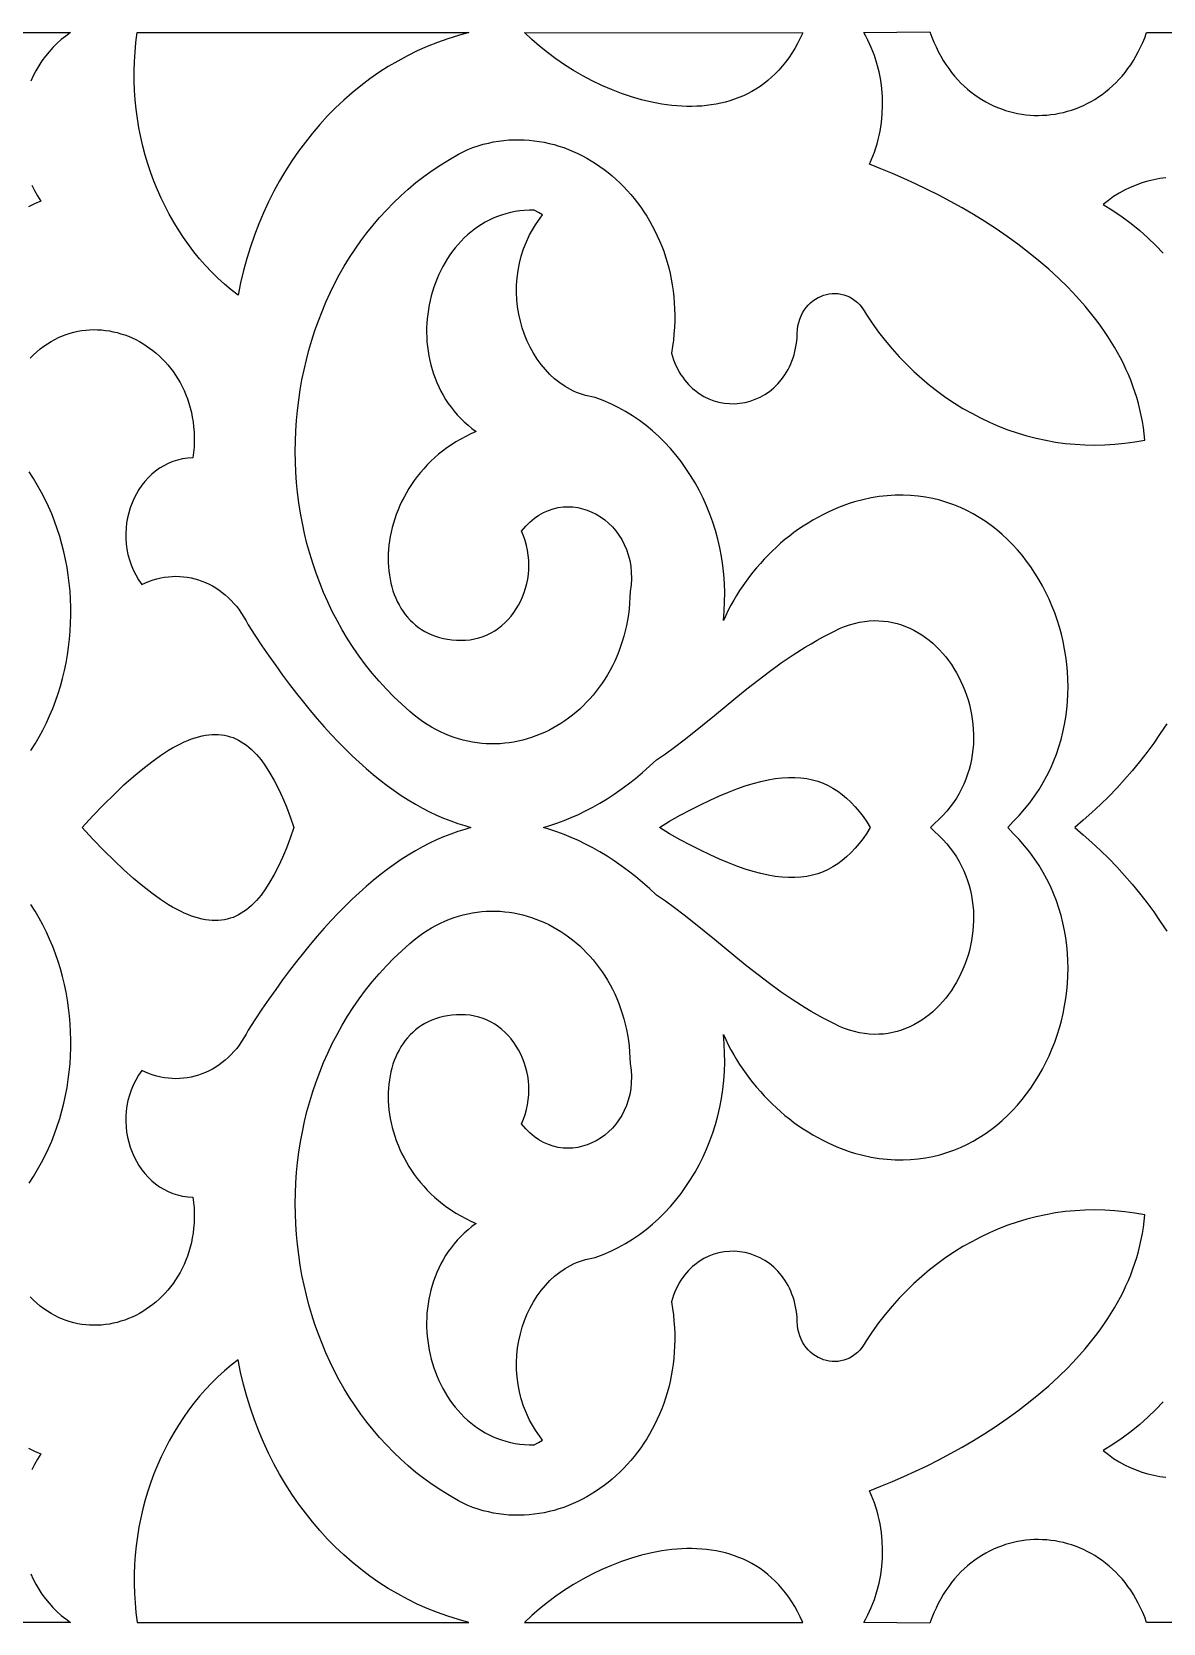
# Model space of a CAD drawing. Extents: x -291 to 309, y 68 to 163.
# Drawn here: x 136.6 to 202, y 67.6 to 159.5 of the extents above; entities that cross this region are included whole.
import ezdxf

# ---------------------------------------------------------------- set-up
doc = ezdxf.new("R2010")
doc.units = 0
doc.layers.add('LAYER_1', color=18, linetype='CONTINUOUS')

msp = doc.modelspace()

# ---------------------------------------------------------------- linework, layer by layer
at = {"layer": 'LAYER_1'}
for points in [[(128.364, 159.479), (138.887, 159.479), (138.612, 159.285), (138.349, 159.076), (138.099, 158.854), (137.862, 158.62), (137.638, 158.373), (137.428, 158.115), (137.232, 157.846), (137.049, 157.567), (136.88, 157.279), (136.725, 156.982), (136.585, 156.678)], [(215.695, 67.668), (201.031, 67.669), (200.924, 67.961), (200.808, 68.243), (200.685, 68.516), (200.553, 68.78), (200.414, 69.036), (200.268, 69.282), (200.115, 69.519), (199.955, 69.746), (199.788, 69.965), (199.615, 70.174), (199.437, 70.375), (199.252, 70.566), (199.062, 70.748), (198.867, 70.921), (198.667, 71.084), (198.463, 71.239), (198.254, 71.384), (198.041, 71.52), (197.824, 71.647), (197.604, 71.764), (197.38, 71.872), (197.154, 71.971), (196.925, 72.061), (196.693, 72.141), (196.459, 72.212), (196.223, 72.274), (195.986, 72.326), (195.747, 72.369), (195.507, 72.403), (195.267, 72.428), (195.025, 72.443), (194.784, 72.448), (194.542, 72.445), (194.301, 72.432), (194.06, 72.409), (193.82, 72.377), (193.581, 72.336), (193.344, 72.285), (193.108, 72.225), (192.874, 72.155), (192.642, 72.076), (192.412, 71.987), (192.185, 71.889), (191.961, 71.782), (191.741, 71.665), (191.524, 71.538), (191.31, 71.402), (191.101, 71.256), (190.896, 71.101), (190.695, 70.936), (190.499, 70.762), (190.309, 70.578), (190.124, 70.385), (189.944, 70.181), (189.77, 69.969), (189.603, 69.747), (189.442, 69.515), (189.288, 69.273), (189.141, 69.022), (189.001, 68.761), (188.868, 68.49), (188.744, 68.21), (188.627, 67.92), (188.519, 67.621), (184.696, 67.668), (184.814, 67.879), (184.926, 68.094), (185.13, 68.534), (185.308, 68.987), (185.457, 69.451), (185.579, 69.925), (185.674, 70.405), (185.74, 70.892), (185.778, 71.383), (185.787, 71.877), (185.767, 72.372), (185.718, 72.866), (185.64, 73.357), (185.59, 73.602), (185.532, 73.845), (185.466, 74.087), (185.394, 74.327), (185.313, 74.566), (185.225, 74.802), (185.13, 75.036), (185.026, 75.268), (185.684, 75.524), (186.349, 75.797), (187.018, 76.087), (187.69, 76.394), (188.364, 76.717), (189.037, 77.058), (189.708, 77.414), (190.375, 77.787), (191.037, 78.176), (191.692, 78.58), (192.338, 79.001), (192.973, 79.437), (193.597, 79.889), (194.207, 80.356), (194.801, 80.838), (195.378, 81.335), (195.937, 81.846), (196.475, 82.373), (196.99, 82.914), (197.482, 83.469), (197.949, 84.039), (198.172, 84.329), (198.388, 84.622), (198.597, 84.919), (198.799, 85.22), (198.993, 85.524), (199.179, 85.831), (199.357, 86.142), (199.527, 86.456), (199.688, 86.773), (199.841, 87.094), (199.985, 87.418), (200.12, 87.746), (200.245, 88.076), (200.361, 88.41), (200.467, 88.747), (200.564, 89.088), (200.65, 89.431), (200.726, 89.778), (200.791, 90.128), (200.845, 90.481), (200.889, 90.837), (200.921, 91.197), (200.345, 91.301), (199.769, 91.383), (199.193, 91.44), (198.618, 91.475), (198.045, 91.487), (197.473, 91.476), (196.903, 91.443), (196.337, 91.387), (195.773, 91.31), (195.213, 91.21), (194.658, 91.089), (194.107, 90.947), (193.561, 90.783), (193.021, 90.598), (192.487, 90.393), (191.96, 90.166), (191.44, 89.92), (190.928, 89.653), (190.424, 89.367), (189.928, 89.061), (189.441, 88.735), (188.964, 88.39), (188.497, 88.026), (188.041, 87.643), (187.596, 87.241), (187.162, 86.821), (186.74, 86.383), (186.33, 85.926), (185.934, 85.452), (185.551, 84.96), (185.182, 84.451), (184.827, 83.925), (184.716, 83.73), (184.594, 83.553), (184.464, 83.395), (184.326, 83.254), (184.18, 83.13), (184.029, 83.024), (183.872, 82.934), (183.711, 82.861), (183.546, 82.805), (183.379, 82.764), (183.209, 82.739), (183.039, 82.729), (182.87, 82.734), (182.701, 82.753), (182.534, 82.787), (182.369, 82.836), (182.209, 82.898), (182.053, 82.973), (181.902, 83.062), (181.758, 83.163), (181.621, 83.277), (181.492, 83.404), (181.372, 83.542), (181.262, 83.692), (181.163, 83.853), (181.075, 84.025), (181.001, 84.208), (180.939, 84.402), (180.893, 84.605), (180.861, 84.819), (180.846, 85.042), (180.848, 85.274), (180.826, 85.485), (180.797, 85.691), (180.761, 85.89), (180.718, 86.084), (180.668, 86.273), (180.611, 86.455), (180.548, 86.631), (180.479, 86.802), (180.403, 86.967), (180.322, 87.126), (180.144, 87.426), (179.946, 87.702), (179.729, 87.954), (179.495, 88.181), (179.247, 88.384), (178.985, 88.562), (178.712, 88.715), (178.429, 88.843), (178.139, 88.945), (177.842, 89.021), (177.541, 89.072), (177.238, 89.096), (176.934, 89.094), (176.63, 89.066), (176.33, 89.01), (176.034, 88.928), (175.744, 88.818), (175.463, 88.681), (175.191, 88.516), (174.931, 88.323), (174.806, 88.216), (174.685, 88.102), (174.567, 87.981), (174.453, 87.853), (174.344, 87.718), (174.239, 87.575), (174.138, 87.425), (174.043, 87.268), (173.952, 87.104), (173.867, 86.933), (173.788, 86.754), (173.714, 86.568), (173.647, 86.374), (173.585, 86.174), (173.647, 85.8), (173.697, 85.429), (173.735, 85.062), (173.761, 84.697), (173.776, 84.335), (173.78, 83.976), (173.773, 83.621), (173.754, 83.27), (173.726, 82.922), (173.687, 82.579), (173.638, 82.239), (173.578, 81.904), (173.509, 81.573), (173.431, 81.247), (173.343, 80.926), (173.246, 80.609), (173.14, 80.298), (173.025, 79.992), (172.902, 79.691), (172.77, 79.396), (172.631, 79.106), (172.483, 78.823), (172.328, 78.546), (172.165, 78.274), (171.994, 78.01), (171.817, 77.752), (171.633, 77.5), (171.442, 77.256), (171.244, 77.018), (171.04, 76.788), (170.831, 76.565), (170.615, 76.349), (170.393, 76.142), (170.166, 75.942), (169.934, 75.75), (169.697, 75.567), (169.455, 75.391), (169.208, 75.225), (168.957, 75.067), (168.701, 74.918), (168.442, 74.777), (168.178, 74.647), (167.911, 74.525), (167.641, 74.413), (167.367, 74.31), (167.09, 74.218), (166.811, 74.135), (166.529, 74.062), (166.244, 74), (165.957, 73.948), (165.668, 73.907), (165.378, 73.877), (165.085, 73.858), (164.792, 73.85), (164.497, 73.853), (164.201, 73.867), (163.905, 73.893), (163.608, 73.931), (163.31, 73.981), (163.012, 74.043), (162.715, 74.118), (162.417, 74.204), (162.12, 74.304), (161.824, 74.416), (161.29, 74.693), (160.771, 74.988), (160.265, 75.299), (159.773, 75.627), (159.296, 75.971), (158.833, 76.33), (158.384, 76.704), (157.949, 77.093), (157.529, 77.495), (157.123, 77.911), (156.732, 78.34), (156.355, 78.781), (155.993, 79.235), (155.646, 79.699), (155.314, 80.175), (154.996, 80.662), (154.694, 81.158), (154.406, 81.664), (154.133, 82.179), (153.876, 82.703), (153.634, 83.235), (153.407, 83.774), (153.195, 84.321), (152.998, 84.874), (152.817, 85.433), (152.652, 85.999), (152.502, 86.569), (152.368, 87.144), (152.249, 87.723), (152.146, 88.306), (152.059, 88.892), (151.988, 89.481), (151.933, 90.072), (151.894, 90.665), (151.871, 91.26), (151.864, 91.855), (151.873, 92.45), (151.898, 93.046), (151.94, 93.64), (151.999, 94.234), (152.073, 94.826), (152.164, 95.416), (152.272, 96.003), (152.397, 96.587), (152.538, 97.168), (152.696, 97.745), (152.871, 98.317), (153.062, 98.884), (153.271, 99.445), (153.497, 100.001), (153.739, 100.55), (153.999, 101.092), (154.276, 101.627), (154.571, 102.154), (154.883, 102.673), (155.212, 103.182), (155.559, 103.682), (155.923, 104.173), (156.305, 104.653), (156.704, 105.122), (157.122, 105.58), (157.557, 106.026), (158.01, 106.459), (158.481, 106.88), (158.724, 107.084), (158.97, 107.275), (159.219, 107.454), (159.472, 107.621), (159.726, 107.776), (159.983, 107.918), (160.242, 108.049), (160.503, 108.169), (160.765, 108.276), (161.029, 108.373), (161.294, 108.458), (161.559, 108.531), (161.826, 108.594), (162.093, 108.646), (162.361, 108.687), (162.628, 108.717), (162.895, 108.737), (163.162, 108.746), (163.429, 108.745), (163.694, 108.733), (163.959, 108.712), (164.222, 108.68), (164.484, 108.639), (164.744, 108.588), (165.002, 108.527), (165.258, 108.457), (165.511, 108.377), (165.762, 108.288), (166.01, 108.19), (166.255, 108.083), (166.497, 107.967), (166.736, 107.842), (166.97, 107.709), (167.201, 107.567), (167.428, 107.416), (167.65, 107.258), (167.868, 107.091), (168.081, 106.916), (168.288, 106.733), (168.491, 106.543), (168.688, 106.344), (168.879, 106.138), (169.065, 105.925), (169.244, 105.704), (169.417, 105.476), (169.584, 105.241), (169.743, 104.999), (169.896, 104.751), (170.041, 104.495), (170.179, 104.233), (170.31, 103.964), (170.432, 103.69), (170.546, 103.408), (170.652, 103.121), (170.749, 102.828), (170.838, 102.528), (170.917, 102.223), (170.987, 101.913), (171.048, 101.597), (171.099, 101.275), (171.14, 100.948), (171.171, 100.617), (171.192, 100.28), (171.202, 99.938), (171.254, 99.558), (171.276, 99.189), (171.269, 98.831), (171.237, 98.483), (171.178, 98.149), (171.096, 97.827), (170.991, 97.518), (170.865, 97.224), (170.719, 96.946), (170.554, 96.683), (170.372, 96.437), (170.174, 96.209), (169.961, 95.998), (169.735, 95.807), (169.497, 95.635), (169.249, 95.484), (168.991, 95.354), (168.726, 95.246), (168.454, 95.16), (168.176, 95.098), (167.895, 95.06), (167.612, 95.047), (167.327, 95.06), (167.043, 95.099), (166.76, 95.165), (166.479, 95.259), (166.204, 95.382), (165.933, 95.534), (165.67, 95.717), (165.415, 95.93), (165.169, 96.175), (164.935, 96.452), (165.048, 96.728), (165.143, 97.005), (165.219, 97.285), (165.278, 97.565), (165.32, 97.845), (165.345, 98.125), (165.354, 98.403), (165.346, 98.679), (165.323, 98.952), (165.285, 99.222), (165.232, 99.487), (165.164, 99.748), (165.083, 100.002), (164.988, 100.25), (164.88, 100.491), (164.759, 100.724), (164.626, 100.948), (164.481, 101.162), (164.325, 101.367), (164.157, 101.56), (163.979, 101.742), (163.79, 101.911), (163.592, 102.067), (163.384, 102.209), (163.167, 102.336), (162.942, 102.448), (162.708, 102.544), (162.466, 102.624), (162.217, 102.685), (161.962, 102.728), (161.699, 102.752), (161.43, 102.757), (161.165, 102.75), (160.908, 102.73), (160.66, 102.697), (160.42, 102.652), (160.188, 102.594), (159.965, 102.525), (159.751, 102.445), (159.546, 102.353), (159.348, 102.251), (159.16, 102.138), (158.98, 102.015), (158.809, 101.883), (158.647, 101.742), (158.493, 101.591), (158.348, 101.433), (158.211, 101.265), (158.084, 101.091), (157.965, 100.908), (157.855, 100.719), (157.754, 100.523), (157.662, 100.32), (157.578, 100.112), (157.504, 99.898), (157.438, 99.678), (157.381, 99.454), (157.333, 99.225), (157.294, 98.992), (157.264, 98.755), (157.243, 98.514), (157.231, 98.271), (157.228, 98.025), (157.234, 97.776), (157.249, 97.525), (157.273, 97.273), (157.306, 97.019), (157.348, 96.764), (157.4, 96.509), (157.461, 96.253), (157.53, 95.998), (157.609, 95.743), (157.697, 95.489), (157.795, 95.236), (157.901, 94.984), (158.017, 94.735), (158.142, 94.488), (158.277, 94.243), (158.42, 94.002), (158.573, 93.763), (158.736, 93.529), (158.907, 93.299), (159.089, 93.073), (159.279, 92.852), (159.479, 92.636), (159.688, 92.425), (159.907, 92.221), (160.136, 92.022), (160.374, 91.831), (160.621, 91.646), (160.878, 91.468), (161.144, 91.299), (161.42, 91.137), (161.706, 90.984), (162.001, 90.839), (162.306, 90.704), (162.067, 90.525), (161.839, 90.338), (161.622, 90.144), (161.416, 89.943), (161.22, 89.735), (161.036, 89.522), (160.862, 89.302), (160.698, 89.077), (160.545, 88.846), (160.403, 88.611), (160.27, 88.371), (160.148, 88.127), (160.036, 87.879), (159.934, 87.628), (159.842, 87.373), (159.76, 87.116), (159.688, 86.856), (159.625, 86.593), (159.572, 86.329), (159.528, 86.063), (159.494, 85.796), (159.469, 85.529), (159.453, 85.26), (159.446, 84.992), (159.449, 84.723), (159.46, 84.455), (159.48, 84.188), (159.509, 83.922), (159.547, 83.658), (159.593, 83.395), (159.648, 83.134), (159.711, 82.876), (159.783, 82.621), (159.863, 82.369), (159.951, 82.12), (160.047, 81.875), (160.152, 81.634), (160.264, 81.398), (160.384, 81.166), (160.511, 80.94), (160.647, 80.719), (160.789, 80.504), (160.94, 80.295), (161.097, 80.092), (161.262, 79.897), (161.435, 79.708), (161.614, 79.527), (161.8, 79.354), (161.994, 79.189), (162.194, 79.032), (162.401, 78.885), (162.614, 78.746), (162.834, 78.617), (163.061, 78.498), (163.294, 78.389), (163.534, 78.29), (163.779, 78.202), (164.031, 78.125), (164.289, 78.06), (164.553, 78.007), (164.823, 77.966), (165.098, 77.937), (165.38, 77.921), (165.667, 77.919), (165.904, 78.051), (166.145, 78.199), (166.002, 78.383), (165.866, 78.57), (165.738, 78.761), (165.617, 78.953), (165.398, 79.346), (165.208, 79.747), (165.046, 80.156), (164.913, 80.57), (164.806, 80.989), (164.727, 81.411), (164.673, 81.834), (164.645, 82.257), (164.641, 82.679), (164.662, 83.098), (164.706, 83.513), (164.773, 83.923), (164.863, 84.326), (164.974, 84.72), (165.106, 85.104), (165.258, 85.478), (165.43, 85.839), (165.621, 86.185), (165.831, 86.517), (166.059, 86.831), (166.304, 87.127), (166.565, 87.404), (166.843, 87.66), (167.136, 87.893), (167.444, 88.102), (167.766, 88.286), (167.932, 88.368), (168.101, 88.443), (168.274, 88.511), (168.45, 88.572), (168.628, 88.625), (168.81, 88.671), (168.995, 88.71), (169.182, 88.74), (169.636, 88.911), (170.08, 89.103), (170.512, 89.315), (170.932, 89.548), (171.341, 89.8), (171.737, 90.07), (172.121, 90.359), (172.492, 90.664), (172.85, 90.987), (173.194, 91.326), (173.524, 91.681), (173.839, 92.05), (174.14, 92.434), (174.426, 92.831), (174.696, 93.242), (174.951, 93.665), (175.189, 94.1), (175.411, 94.546), (175.616, 95.003), (175.804, 95.469), (175.975, 95.945), (176.127, 96.43), (176.261, 96.923), (176.377, 97.424), (176.473, 97.931), (176.55, 98.445), (176.608, 98.964), (176.645, 99.488), (176.662, 100.017), (176.658, 100.549), (176.633, 101.085), (176.587, 101.623), (176.725, 101.325), (176.87, 101.03), (177.024, 100.739), (177.184, 100.452), (177.352, 100.169), (177.528, 99.89), (177.71, 99.616), (177.9, 99.347), (178.096, 99.082), (178.298, 98.822), (178.508, 98.568), (178.723, 98.319), (178.945, 98.076), (179.173, 97.838), (179.407, 97.606), (179.647, 97.381), (179.893, 97.162), (180.144, 96.949), (180.4, 96.744), (180.662, 96.545), (180.929, 96.353), (181.201, 96.169), (181.478, 95.992), (181.759, 95.822), (182.045, 95.661), (182.336, 95.508), (182.63, 95.363), (182.929, 95.226), (183.232, 95.098), (183.539, 94.979), (183.85, 94.869), (184.164, 94.767), (184.647, 94.642), (185.123, 94.542), (185.593, 94.466), (186.056, 94.415), (186.513, 94.386), (186.962, 94.381), (187.404, 94.398), (187.839, 94.436), (188.265, 94.496), (188.684, 94.576), (189.094, 94.676), (189.496, 94.796), (189.889, 94.934), (190.274, 95.091), (190.649, 95.265), (191.014, 95.456), (191.37, 95.664), (191.716, 95.888), (192.052, 96.128), (192.378, 96.382), (192.693, 96.65), (192.997, 96.932), (193.291, 97.227), (193.573, 97.535), (193.843, 97.855), (194.102, 98.186), (194.349, 98.528), (194.584, 98.88), (194.806, 99.242), (195.016, 99.613), (195.212, 99.992), (195.396, 100.38), (195.567, 100.775), (195.723, 101.177), (195.866, 101.584), (195.995, 101.998), (196.11, 102.417), (196.21, 102.84), (196.296, 103.267), (196.366, 103.698), (196.422, 104.131), (196.462, 104.567), (196.486, 105.005), (196.494, 105.443), (196.487, 105.882), (196.463, 106.321), (196.422, 106.76), (196.365, 107.197), (196.291, 107.632), (196.199, 108.065), (196.09, 108.496), (195.963, 108.922), (195.818, 109.345), (195.655, 109.763), (195.474, 110.176), (195.274, 110.583), (195.055, 110.984), (194.817, 111.378), (194.56, 111.765), (194.283, 112.143), (193.986, 112.513), (193.67, 112.874), (193.333, 113.225), (193.007, 113.573), (193.333, 113.922), (193.67, 114.273), (193.986, 114.634), (194.283, 115.004), (194.56, 115.382), (194.817, 115.769), (195.055, 116.163), (195.274, 116.563), (195.474, 116.971), (195.655, 117.384), (195.818, 117.802), (195.963, 118.224), (196.09, 118.651), (196.199, 119.081), (196.291, 119.515), (196.365, 119.95), (196.422, 120.387), (196.463, 120.826), (196.487, 121.265), (196.494, 121.704), (196.486, 122.142), (196.462, 122.58), (196.422, 123.015), (196.366, 123.449), (196.296, 123.879), (196.21, 124.307), (196.11, 124.73), (195.995, 125.149), (195.866, 125.562), (195.723, 125.97), (195.567, 126.372), (195.396, 126.767), (195.212, 127.154), (195.016, 127.534), (194.806, 127.905), (194.584, 128.267), (194.349, 128.619), (194.102, 128.961), (193.843, 129.292), (193.573, 129.612), (193.291, 129.919), (192.997, 130.215), (192.693, 130.497), (192.378, 130.765), (192.052, 131.019), (191.716, 131.259), (191.37, 131.483), (191.014, 131.69), (190.649, 131.882), (190.274, 132.056), (189.889, 132.213), (189.496, 132.351), (189.094, 132.471), (188.684, 132.571), (188.265, 132.651), (187.839, 132.711), (187.404, 132.749), (186.962, 132.766), (186.513, 132.76), (186.056, 132.732), (185.593, 132.681), (185.123, 132.605), (184.647, 132.505), (184.164, 132.379), (183.85, 132.278), (183.539, 132.168), (183.232, 132.049), (182.929, 131.921), (182.63, 131.784), (182.336, 131.639), (182.045, 131.486), (181.759, 131.324), (181.478, 131.155), (181.201, 130.978), (180.929, 130.794), (180.662, 130.602), (180.4, 130.403), (180.144, 130.197), (179.893, 129.985), (179.647, 129.766), (179.407, 129.54), (179.173, 129.309), (178.945, 129.071), (178.723, 128.828), (178.508, 128.579), (178.298, 128.324), (178.096, 128.065), (177.9, 127.8), (177.71, 127.531), (177.528, 127.256), (177.352, 126.978), (177.184, 126.695), (177.024, 126.408), (176.87, 126.117), (176.725, 125.822), (176.587, 125.523), (176.633, 126.062), (176.658, 126.597), (176.662, 127.13), (176.645, 127.659), (176.608, 128.183), (176.55, 128.702), (176.473, 129.216), (176.377, 129.723), (176.261, 130.224), (176.127, 130.717), (175.975, 131.201), (175.804, 131.678), (175.616, 132.144), (175.411, 132.601), (175.189, 133.047), (174.951, 133.482), (174.696, 133.905), (174.426, 134.316), (174.14, 134.713), (173.839, 135.097), (173.524, 135.466), (173.194, 135.821), (172.85, 136.16), (172.492, 136.482), (172.121, 136.788), (171.737, 137.077), (171.341, 137.347), (170.932, 137.599), (170.512, 137.831), (170.08, 138.044), (169.636, 138.236), (169.182, 138.407), (168.995, 138.437), (168.81, 138.475), (168.628, 138.521), (168.45, 138.575), (168.274, 138.636), (168.101, 138.704), (167.932, 138.779), (167.766, 138.861), (167.444, 139.045), (167.136, 139.254), (166.843, 139.487), (166.565, 139.743), (166.304, 140.019), (166.059, 140.316), (165.831, 140.63), (165.621, 140.962), (165.43, 141.308), (165.258, 141.669), (165.106, 142.042), (164.974, 142.427), (164.863, 142.821), (164.773, 143.224), (164.706, 143.634), (164.662, 144.049), (164.641, 144.468), (164.645, 144.89), (164.673, 145.313), (164.727, 145.736), (164.806, 146.158), (164.913, 146.577), (165.046, 146.991), (165.208, 147.399), (165.398, 147.801), (165.617, 148.194), (165.738, 148.386), (165.866, 148.576), (166.002, 148.764), (166.145, 148.948), (165.904, 149.096), (165.667, 149.228), (165.38, 149.226), (165.098, 149.21), (164.823, 149.181), (164.553, 149.14), (164.289, 149.087), (164.031, 149.021), (163.779, 148.945), (163.534, 148.857), (163.294, 148.758), (163.061, 148.649), (162.834, 148.53), (162.614, 148.401), (162.401, 148.262), (162.194, 148.114), (161.994, 147.958), (161.8, 147.793), (161.614, 147.62), (161.435, 147.439), (161.262, 147.25), (161.097, 147.054), (160.94, 146.852), (160.789, 146.643), (160.647, 146.428), (160.511, 146.207), (160.384, 145.981), (160.264, 145.749), (160.152, 145.513), (160.047, 145.272), (159.951, 145.027), (159.863, 144.778), (159.783, 144.526), (159.711, 144.271), (159.648, 144.013), (159.593, 143.752), (159.547, 143.489), (159.509, 143.225), (159.48, 142.959), (159.46, 142.691), (159.449, 142.423), (159.446, 142.155), (159.453, 141.886), (159.469, 141.618), (159.494, 141.35), (159.528, 141.083), (159.572, 140.818), (159.625, 140.553), (159.688, 140.291), (159.76, 140.031), (159.842, 139.774), (159.934, 139.519), (160.036, 139.267), (160.148, 139.019), (160.27, 138.775), (160.403, 138.536), (160.545, 138.3), (160.698, 138.07), (160.862, 137.845), (161.036, 137.625), (161.22, 137.412), (161.416, 137.204), (161.622, 137.003), (161.839, 136.809), (162.067, 136.622), (162.306, 136.443), (162.001, 136.308), (161.706, 136.163), (161.42, 136.01), (161.144, 135.848), (160.878, 135.678), (160.621, 135.501), (160.374, 135.316), (160.136, 135.125), (159.907, 134.926), (159.688, 134.722), (159.479, 134.511), (159.279, 134.295), (159.089, 134.074), (158.907, 133.848), (158.736, 133.618), (158.573, 133.383), (158.42, 133.145), (158.277, 132.904), (158.142, 132.659), (158.017, 132.412), (157.901, 132.163), (157.795, 131.911), (157.697, 131.658), (157.609, 131.404), (157.53, 131.149), (157.461, 130.894), (157.4, 130.638), (157.348, 130.383), (157.306, 130.128), (157.273, 129.874), (157.249, 129.622), (157.234, 129.371), (157.228, 129.122), (157.231, 128.876), (157.243, 128.632), (157.264, 128.392), (157.294, 128.155), (157.333, 127.922), (157.381, 127.693), (157.438, 127.469), (157.504, 127.249), (157.578, 127.035), (157.662, 126.827), (157.754, 126.624), (157.855, 126.428), (157.965, 126.239), (158.084, 126.056), (158.211, 125.881), (158.348, 125.714), (158.493, 125.555), (158.647, 125.405), (158.809, 125.264), (158.98, 125.131), (159.16, 125.009), (159.348, 124.896), (159.546, 124.794), (159.751, 124.702), (159.965, 124.622), (160.188, 124.552), (160.42, 124.495), (160.66, 124.45), (160.908, 124.417), (161.165, 124.397), (161.43, 124.39), (161.699, 124.395), (161.962, 124.419), (162.217, 124.462), (162.466, 124.523), (162.708, 124.602), (162.942, 124.698), (163.167, 124.81), (163.384, 124.938), (163.592, 125.08), (163.79, 125.236), (163.979, 125.405), (164.157, 125.587), (164.325, 125.78), (164.481, 125.985), (164.626, 126.199), (164.759, 126.423), (164.88, 126.656), (164.988, 126.897), (165.083, 127.145), (165.164, 127.399), (165.232, 127.659), (165.285, 127.925), (165.323, 128.195), (165.346, 128.468), (165.354, 128.744), (165.345, 129.022), (165.32, 129.302), (165.278, 129.582), (165.219, 129.862), (165.143, 130.141), (165.048, 130.419), (164.935, 130.695), (165.169, 130.972), (165.415, 131.217), (165.67, 131.43), (165.933, 131.613), (166.204, 131.765), (166.479, 131.888), (166.76, 131.982), (167.043, 132.048), (167.327, 132.087), (167.612, 132.1), (167.895, 132.087), (168.176, 132.049), (168.454, 131.987), (168.726, 131.901), (168.991, 131.793), (169.249, 131.663), (169.497, 131.512), (169.735, 131.34), (169.961, 131.149), (170.174, 130.938), (170.372, 130.71), (170.554, 130.464), (170.719, 130.201), (170.865, 129.922), (170.991, 129.629), (171.096, 129.32), (171.178, 128.998), (171.237, 128.663), (171.269, 128.316), (171.276, 127.958), (171.254, 127.588), (171.202, 127.209), (171.192, 126.867), (171.171, 126.53), (171.14, 126.198), (171.099, 125.872), (171.048, 125.55), (170.987, 125.234), (170.917, 124.923), (170.838, 124.618), (170.749, 124.319), (170.652, 124.026), (170.546, 123.739), (170.432, 123.457), (170.31, 123.182), (170.179, 122.914), (170.041, 122.652), (169.896, 122.396), (169.743, 122.147), (169.584, 121.905), (169.417, 121.67), (169.244, 121.443), (169.065, 121.222), (168.879, 121.008), (168.688, 120.803), (168.491, 120.604), (168.288, 120.414), (168.081, 120.231), (167.868, 120.056), (167.65, 119.889), (167.428, 119.73), (167.201, 119.58), (166.97, 119.438), (166.736, 119.305), (166.497, 119.18), (166.255, 119.064), (166.01, 118.957), (165.762, 118.859), (165.511, 118.77), (165.258, 118.69), (165.002, 118.62), (164.744, 118.559), (164.484, 118.508), (164.222, 118.467), (163.959, 118.435), (163.694, 118.414), (163.429, 118.402), (163.162, 118.401), (162.895, 118.41), (162.628, 118.43), (162.361, 118.46), (162.093, 118.501), (161.826, 118.553), (161.559, 118.615), (161.294, 118.689), (161.029, 118.774), (160.765, 118.87), (160.503, 118.978), (160.242, 119.097), (159.983, 119.228), (159.726, 119.371), (159.472, 119.526), (159.219, 119.693), (158.97, 119.872), (158.724, 120.063), (158.481, 120.266), (158.01, 120.687), (157.557, 121.121), (157.122, 121.567), (156.704, 122.025), (156.305, 122.494), (155.923, 122.974), (155.559, 123.464), (155.212, 123.965), (154.883, 124.474), (154.571, 124.993), (154.276, 125.52), (153.999, 126.054), (153.739, 126.597), (153.497, 127.146), (153.271, 127.701), (153.062, 128.263), (152.871, 128.83), (152.696, 129.402), (152.538, 129.979), (152.397, 130.56), (152.272, 131.144), (152.164, 131.731), (152.073, 132.321), (151.999, 132.913), (151.94, 133.507), (151.898, 134.101), (151.873, 134.697), (151.864, 135.292), (151.871, 135.887), (151.894, 136.482), (151.933, 137.075), (151.988, 137.666), (152.059, 138.255), (152.146, 138.841), (152.249, 139.424), (152.368, 140.003), (152.502, 140.578), (152.652, 141.148), (152.817, 141.713), (152.998, 142.273), (153.195, 142.826), (153.407, 143.373), (153.634, 143.912), (153.876, 144.444), (154.133, 144.967), (154.406, 145.483), (154.694, 145.989), (154.996, 146.485), (155.314, 146.972), (155.646, 147.447), (155.993, 147.912), (156.355, 148.366), (156.732, 148.807), (157.123, 149.236), (157.529, 149.652), (157.949, 150.054), (158.384, 150.443), (158.833, 150.817), (159.296, 151.176), (159.773, 151.52), (160.265, 151.848), (160.771, 152.159), (161.29, 152.454), (161.824, 152.731), (162.12, 152.843), (162.417, 152.943), (162.715, 153.029), (163.012, 153.104), (163.31, 153.166), (163.608, 153.215), (163.905, 153.253), (164.201, 153.28), (164.497, 153.294), (164.792, 153.297), (165.085, 153.289), (165.378, 153.27), (165.668, 153.239), (165.957, 153.198), (166.244, 153.147), (166.529, 153.084), (166.811, 153.012), (167.09, 152.929), (167.367, 152.837), (167.641, 152.734), (167.911, 152.622), (168.178, 152.5), (168.442, 152.369), (168.701, 152.229), (168.957, 152.08), (169.208, 151.922), (169.455, 151.755), (169.697, 151.58), (169.934, 151.397), (170.166, 151.205), (170.393, 151.005), (170.615, 150.797), (170.831, 150.582), (171.04, 150.359), (171.244, 150.129), (171.442, 149.891), (171.633, 149.647), (171.817, 149.395), (171.994, 149.137), (172.165, 148.872), (172.328, 148.601), (172.483, 148.324), (172.631, 148.04), (172.77, 147.751), (172.902, 147.456), (173.025, 147.155), (173.14, 146.849), (173.246, 146.538), (173.343, 146.221), (173.431, 145.9), (173.509, 145.574), (173.578, 145.243), (173.638, 144.908), (173.687, 144.568), (173.726, 144.224), (173.754, 143.877), (173.773, 143.526), (173.78, 143.17), (173.776, 142.812), (173.761, 142.45), (173.735, 142.085), (173.697, 141.717), (173.647, 141.347), (173.585, 140.973), (173.647, 140.772), (173.714, 140.579), (173.788, 140.393), (173.867, 140.214), (173.952, 140.043), (174.043, 139.878), (174.138, 139.722), (174.239, 139.572), (174.344, 139.429), (174.453, 139.294), (174.567, 139.166), (174.685, 139.045), (174.806, 138.931), (174.931, 138.824), (175.191, 138.631), (175.463, 138.466), (175.744, 138.329), (176.034, 138.219), (176.33, 138.137), (176.63, 138.081), (176.934, 138.053), (177.238, 138.051), (177.541, 138.075), (177.842, 138.125), (178.139, 138.202), (178.429, 138.304), (178.712, 138.432), (178.985, 138.585), (179.247, 138.763), (179.495, 138.965), (179.729, 139.193), (179.946, 139.445), (180.144, 139.721), (180.322, 140.021), (180.403, 140.18), (180.479, 140.345), (180.548, 140.515), (180.611, 140.692), (180.668, 140.874), (180.718, 141.063), (180.761, 141.256), (180.797, 141.456), (180.826, 141.662), (180.848, 141.873), (180.846, 142.105), (180.861, 142.328), (180.893, 142.541), (180.939, 142.745), (181.001, 142.938), (181.075, 143.122), (181.163, 143.294), (181.262, 143.455), (181.372, 143.605), (181.492, 143.743), (181.621, 143.87), (181.758, 143.984), (181.902, 144.085), (182.053, 144.174), (182.209, 144.249), (182.369, 144.311), (182.534, 144.359), (182.701, 144.393), (182.87, 144.413), (183.039, 144.418), (183.209, 144.408), (183.379, 144.383), (183.546, 144.342), (183.711, 144.285), (183.872, 144.212), (184.029, 144.123), (184.18, 144.017), (184.326, 143.893), (184.464, 143.752), (184.594, 143.594), (184.716, 143.417), (184.827, 143.222), (185.182, 142.696), (185.551, 142.186), (185.934, 141.695), (186.33, 141.221), (186.74, 140.764), (187.162, 140.326), (187.596, 139.906), (188.041, 139.504), (188.497, 139.121), (188.964, 138.757), (189.441, 138.412), (189.928, 138.086), (190.424, 137.78), (190.928, 137.493), (191.44, 137.227), (191.96, 136.98), (192.487, 136.754), (193.021, 136.549), (193.561, 136.364), (194.107, 136.2), (194.658, 136.058), (195.213, 135.937), (195.773, 135.837), (196.337, 135.759), (196.903, 135.704), (197.473, 135.671), (198.045, 135.66), (198.618, 135.672), (199.193, 135.706), (199.769, 135.764), (200.345, 135.845), (200.921, 135.95), (200.889, 136.309), (200.845, 136.666), (200.791, 137.019), (200.726, 137.369), (200.65, 137.715), (200.564, 138.059), (200.467, 138.399), (200.361, 138.737), (200.245, 139.071), (200.12, 139.401), (199.985, 139.729), (199.841, 140.053), (199.688, 140.374), (199.527, 140.691), (199.357, 141.005), (199.179, 141.316), (198.993, 141.623), (198.799, 141.927), (198.597, 142.227), (198.388, 142.524), (198.172, 142.818), (197.949, 143.108), (197.482, 143.678), (196.99, 144.233), (196.475, 144.774), (195.937, 145.3), (195.378, 145.812), (194.801, 146.309), (194.207, 146.791), (193.597, 147.258), (192.973, 147.71), (192.338, 148.146), (191.692, 148.566), (191.037, 148.971), (190.375, 149.36), (189.708, 149.733), (189.037, 150.089), (188.364, 150.429), (187.69, 150.753), (187.018, 151.06), (186.349, 151.35), (185.684, 151.623), (185.026, 151.879), (185.13, 152.111), (185.225, 152.345), (185.313, 152.581), (185.394, 152.82), (185.466, 153.06), (185.532, 153.302), (185.59, 153.545), (185.64, 153.789), (185.718, 154.281), (185.767, 154.775), (185.787, 155.27), (185.778, 155.764), (185.74, 156.255), (185.674, 156.741), (185.579, 157.222), (185.457, 157.696), (185.308, 158.159), (185.13, 158.613), (184.926, 159.053), (184.814, 159.268), (184.696, 159.479), (188.519, 159.526), (188.627, 159.226), (188.744, 158.937), (188.868, 158.656), (189.001, 158.386), (189.141, 158.125), (189.288, 157.874), (189.442, 157.632), (189.603, 157.4), (189.77, 157.178), (189.944, 156.965), (190.124, 156.762), (190.309, 156.569), (190.499, 156.385), (190.695, 156.211), (190.896, 156.046), (191.101, 155.891), (191.31, 155.745), (191.524, 155.609), (191.741, 155.482), (191.961, 155.365), (192.185, 155.258), (192.412, 155.159), (192.642, 155.071), (192.874, 154.992), (193.108, 154.922), (193.344, 154.862), (193.581, 154.811), (193.82, 154.77), (194.06, 154.738), (194.301, 154.715), (194.542, 154.702), (194.784, 154.698), (195.025, 154.704), (195.267, 154.719), (195.507, 154.744), (195.747, 154.777), (195.986, 154.82), (196.223, 154.873), (196.459, 154.935), (196.693, 155.006), (196.925, 155.086), (197.154, 155.176), (197.38, 155.275), (197.604, 155.383), (197.824, 155.5), (198.041, 155.627), (198.254, 155.763), (198.463, 155.908), (198.667, 156.062), (198.867, 156.226), (199.062, 156.399), (199.252, 156.581), (199.437, 156.772), (199.615, 156.972), (199.788, 157.182), (199.955, 157.401), (200.115, 157.628), (200.268, 157.865), (200.414, 158.111), (200.553, 158.366), (200.685, 158.631), (200.808, 158.904), (200.924, 159.186), (201.031, 159.478), (215.695, 159.479)], [(202.151, 151.1), (201.799, 151.052), (201.45, 150.986), (201.104, 150.902), (200.761, 150.799), (200.422, 150.678), (200.089, 150.538), (199.762, 150.38), (199.441, 150.203), (199.127, 150.007), (198.822, 149.793), (198.525, 149.56), (199.084, 149.207), (199.622, 148.837), (200.138, 148.45), (200.632, 148.046), (201.106, 147.625), (201.558, 147.19), (201.99, 146.739)], [(136.64, 150.679), (136.796, 150.362), (136.969, 150.052), (137.159, 149.749), (136.794, 149.6), (136.448, 149.426)], [(136.549, 140.683), (136.74, 140.874), (136.936, 141.053), (137.136, 141.22), (137.339, 141.374), (137.547, 141.516), (137.758, 141.646), (137.972, 141.764), (138.188, 141.871), (138.408, 141.966), (138.629, 142.049), (138.852, 142.122), (139.077, 142.183), (139.303, 142.233), (139.53, 142.272), (139.758, 142.3), (139.986, 142.318), (140.215, 142.325), (140.443, 142.322), (140.671, 142.309), (140.898, 142.285), (141.123, 142.252), (141.348, 142.209), (141.571, 142.156), (141.791, 142.093), (142.01, 142.021), (142.226, 141.94), (142.439, 141.85), (142.649, 141.75), (142.855, 141.642), (143.058, 141.525), (143.256, 141.399), (143.45, 141.265), (143.64, 141.122), (143.824, 140.971), (144.004, 140.813), (144.177, 140.646), (144.345, 140.471), (144.507, 140.289), (144.662, 140.099), (144.811, 139.901), (144.952, 139.697), (145.086, 139.485), (145.213, 139.266), (145.331, 139.04), (145.442, 138.808), (145.543, 138.569), (145.636, 138.323), (145.72, 138.072), (145.795, 137.813), (145.859, 137.549), (145.914, 137.279), (145.958, 137.003), (145.992, 136.721), (146.015, 136.434), (146.026, 136.141), (146.026, 135.844), (146.014, 135.541), (145.99, 135.232), (145.954, 134.919), (145.647, 134.901), (145.35, 134.859), (145.063, 134.794), (144.787, 134.706), (144.521, 134.597), (144.266, 134.469), (144.023, 134.321), (143.792, 134.155), (143.574, 133.973), (143.368, 133.775), (143.176, 133.562), (142.998, 133.336), (142.834, 133.097), (142.685, 132.846), (142.551, 132.586), (142.432, 132.316), (142.33, 132.037), (142.244, 131.752), (142.174, 131.461), (142.122, 131.164), (142.088, 130.864), (142.072, 130.56), (142.074, 130.255), (142.096, 129.949), (142.137, 129.644), (142.197, 129.339), (142.278, 129.038), (142.38, 128.74), (142.503, 128.446), (142.648, 128.158), (142.814, 127.877), (143.003, 127.604), (143.217, 127.706), (143.433, 127.795), (143.65, 127.872), (143.869, 127.937), (144.089, 127.99), (144.309, 128.03), (144.53, 128.059), (144.75, 128.076), (144.97, 128.081), (145.19, 128.075), (145.408, 128.057), (145.625, 128.028), (145.841, 127.988), (146.054, 127.937), (146.265, 127.875), (146.473, 127.802), (146.677, 127.719), (146.879, 127.625), (147.076, 127.521), (147.269, 127.407), (147.458, 127.282), (147.642, 127.148), (147.821, 127.004), (147.994, 126.85), (148.161, 126.686), (148.322, 126.513), (148.477, 126.331), (148.624, 126.14), (148.765, 125.939), (148.897, 125.73), (149.022, 125.512), (149.138, 125.285), (149.535, 124.672), (149.932, 124.074), (150.33, 123.491), (150.729, 122.924), (151.128, 122.372), (151.527, 121.836), (151.927, 121.316), (152.327, 120.811), (152.728, 120.322), (153.13, 119.848), (153.532, 119.391), (153.934, 118.95), (154.337, 118.524), (154.74, 118.115), (155.144, 117.722), (155.548, 117.345), (155.953, 116.985), (156.358, 116.641), (156.763, 116.313), (157.169, 116.002), (157.575, 115.707), (157.982, 115.429), (158.389, 115.168), (158.797, 114.924), (159.205, 114.696), (159.613, 114.486), (160.022, 114.292), (160.431, 114.116), (160.84, 113.956), (161.25, 113.814), (161.66, 113.689), (162.008, 113.573), (161.66, 113.458), (161.25, 113.333), (160.84, 113.191), (160.431, 113.031), (160.022, 112.855), (159.613, 112.661), (159.205, 112.451), (158.797, 112.223), (158.389, 111.979), (157.982, 111.717), (157.575, 111.44), (157.169, 111.145), (156.763, 110.834), (156.358, 110.506), (155.953, 110.162), (155.548, 109.802), (155.144, 109.425), (154.74, 109.032), (154.337, 108.622), (153.934, 108.197), (153.532, 107.756), (153.13, 107.298), (152.728, 106.825), (152.327, 106.336), (151.927, 105.831), (151.527, 105.311), (151.128, 104.774), (150.729, 104.223), (150.33, 103.656), (149.932, 103.073), (149.535, 102.475), (149.138, 101.862), (149.022, 101.635), (148.897, 101.417), (148.765, 101.208), (148.624, 101.007), (148.477, 100.816), (148.322, 100.634), (148.161, 100.461), (147.994, 100.297), (147.821, 100.143), (147.642, 99.999), (147.458, 99.865), (147.269, 99.74), (147.076, 99.626), (146.879, 99.522), (146.677, 99.428), (146.473, 99.345), (146.265, 99.272), (146.054, 99.21), (145.841, 99.159), (145.625, 99.119), (145.408, 99.09), (145.19, 99.072), (144.97, 99.066), (144.75, 99.071), (144.53, 99.088), (144.309, 99.117), (144.089, 99.157), (143.869, 99.21), (143.65, 99.275), (143.433, 99.352), (143.217, 99.441), (143.003, 99.543), (142.814, 99.27), (142.648, 98.989), (142.503, 98.701), (142.38, 98.407), (142.278, 98.109), (142.197, 97.807), (142.137, 97.503), (142.096, 97.198), (142.074, 96.892), (142.072, 96.587), (142.088, 96.283), (142.122, 95.983), (142.174, 95.686), (142.244, 95.395), (142.33, 95.109), (142.432, 94.831), (142.551, 94.561), (142.685, 94.3), (142.834, 94.05), (142.998, 93.811), (143.176, 93.585), (143.368, 93.372), (143.574, 93.174), (143.792, 92.992), (144.023, 92.826), (144.266, 92.678), (144.521, 92.55), (144.787, 92.441), (145.063, 92.353), (145.35, 92.288), (145.647, 92.245), (145.954, 92.227), (145.99, 91.914), (146.014, 91.606), (146.026, 91.303), (146.026, 91.005), (146.015, 90.713), (145.992, 90.425), (145.958, 90.144), (145.914, 89.868), (145.859, 89.598), (145.795, 89.333), (145.72, 89.075), (145.636, 88.823), (145.543, 88.578), (145.442, 88.339), (145.331, 88.106), (145.213, 87.881), (145.086, 87.662), (144.952, 87.45), (144.811, 87.245), (144.662, 87.048), (144.507, 86.858), (144.345, 86.676), (144.177, 86.501), (144.004, 86.334), (143.824, 86.175), (143.64, 86.025), (143.45, 85.882), (143.256, 85.748), (143.058, 85.622), (142.855, 85.505), (142.649, 85.397), (142.439, 85.297), (142.226, 85.207), (142.01, 85.126), (141.791, 85.054), (141.571, 84.991), (141.348, 84.938), (141.123, 84.895), (140.898, 84.862), (140.671, 84.838), (140.443, 84.825), (140.215, 84.822), (139.986, 84.829), (139.758, 84.847), (139.53, 84.875), (139.303, 84.914), (139.077, 84.964), (138.852, 85.025), (138.629, 85.098), (138.408, 85.181), (138.188, 85.276), (137.972, 85.383), (137.758, 85.501), (137.547, 85.631), (137.339, 85.773), (137.136, 85.927), (136.936, 86.094), (136.74, 86.272), (136.549, 86.464)], [(136.594, 118.023), (136.837, 118.408), (137.067, 118.801), (137.283, 119.202), (137.486, 119.61), (137.675, 120.025), (137.851, 120.447), (138.013, 120.874), (138.162, 121.307), (138.297, 121.745), (138.419, 122.188), (138.526, 122.634), (138.621, 123.085), (138.701, 123.538), (138.768, 123.994), (138.821, 124.452), (138.861, 124.912), (138.887, 125.373), (138.899, 125.834), (138.897, 126.296), (138.881, 126.758), (138.852, 127.219), (138.809, 127.679), (138.752, 128.137), (138.681, 128.593), (138.596, 129.046), (138.497, 129.496), (138.384, 129.943), (138.258, 130.386), (138.117, 130.824), (137.962, 131.257), (137.794, 131.684), (137.611, 132.106), (137.414, 132.521), (137.204, 132.93), (136.979, 133.33), (136.74, 133.723), (136.487, 134.108)], [(202.195, 119.568), (201.824, 119.004), (201.44, 118.45), (201.041, 117.906), (200.629, 117.374), (200.203, 116.853), (199.764, 116.345), (199.311, 115.849), (198.845, 115.367), (198.366, 114.898), (197.874, 114.444), (197.37, 114.005), (196.89, 113.573), (197.37, 113.142), (197.874, 112.702), (198.366, 112.248), (198.845, 111.78), (199.311, 111.298), (199.764, 110.802), (200.203, 110.294), (200.629, 109.773), (201.041, 109.241), (201.44, 108.697), (201.824, 108.143), (202.195, 107.579)], [(136.487, 93.039), (136.74, 93.423), (136.979, 93.816), (137.204, 94.217), (137.414, 94.626), (137.611, 95.041), (137.794, 95.462), (137.962, 95.89), (138.117, 96.323), (138.258, 96.761), (138.384, 97.204), (138.497, 97.65), (138.596, 98.101), (138.681, 98.554), (138.752, 99.01), (138.809, 99.468), (138.852, 99.928), (138.881, 100.389), (138.897, 100.851), (138.899, 101.312), (138.887, 101.774), (138.861, 102.235), (138.821, 102.695), (138.768, 103.153), (138.701, 103.609), (138.621, 104.062), (138.526, 104.512), (138.419, 104.959), (138.297, 105.402), (138.162, 105.84), (138.013, 106.273), (137.851, 106.7), (137.675, 107.122), (137.486, 107.537), (137.283, 107.945), (137.067, 108.346), (136.837, 108.739), (136.594, 109.124)], [(201.99, 80.408), (201.558, 79.957), (201.106, 79.521), (200.632, 79.101), (200.138, 78.697), (199.622, 78.31), (199.084, 77.94), (198.525, 77.587), (198.822, 77.354), (199.127, 77.14), (199.441, 76.944), (199.762, 76.767), (200.089, 76.609), (200.422, 76.469), (200.761, 76.348), (201.104, 76.245), (201.45, 76.161), (201.799, 76.095), (202.151, 76.047)], [(136.448, 77.721), (136.794, 77.547), (137.159, 77.398), (136.969, 77.095), (136.796, 76.784), (136.64, 76.467)], [(136.585, 70.469), (136.725, 70.164), (136.88, 69.868), (137.049, 69.58), (137.232, 69.301), (137.428, 69.032), (137.638, 68.774), (137.862, 68.527), (138.099, 68.293), (138.349, 68.071), (138.612, 67.862), (138.887, 67.668), (128.364, 67.668)]]:
    msp.add_lwpolyline(points, dxfattribs=at)
for points in [[(161.894, 159.479), (161.28, 159.316), (160.673, 159.129), (160.075, 158.918), (159.486, 158.683), (158.906, 158.425), (158.336, 158.144), (157.777, 157.841), (157.228, 157.516), (156.691, 157.169), (156.165, 156.802), (155.652, 156.414), (155.151, 156.006), (154.664, 155.579), (154.191, 155.132), (153.731, 154.667), (153.287, 154.183), (152.857, 153.681), (152.443, 153.162), (152.045, 152.626), (151.664, 152.073), (151.3, 151.505), (150.954, 150.921), (150.625, 150.321), (150.315, 149.707), (150.024, 149.078), (149.752, 148.436), (149.501, 147.78), (149.269, 147.111), (149.059, 146.43), (148.87, 145.736), (148.703, 145.031), (148.558, 144.314), (148.157, 144.631), (147.768, 144.962), (147.391, 145.307), (147.026, 145.667), (146.674, 146.04), (146.335, 146.425), (146.009, 146.824), (145.696, 147.234), (145.397, 147.656), (145.111, 148.089), (144.839, 148.532), (144.582, 148.986), (144.338, 149.449), (144.109, 149.922), (143.895, 150.403), (143.696, 150.893), (143.513, 151.391), (143.344, 151.896), (143.191, 152.407), (143.054, 152.926), (142.934, 153.45), (142.829, 153.98), (142.741, 154.515), (142.67, 155.054), (142.615, 155.598), (142.578, 156.145), (142.558, 156.695), (142.556, 157.248), (142.572, 157.803), (142.606, 158.361), (142.657, 158.919), (142.728, 159.478)], [(181.176, 159.477), (181.03, 159.16), (180.875, 158.856), (180.713, 158.565), (180.542, 158.289), (180.365, 158.025), (180.18, 157.775), (179.988, 157.537), (179.79, 157.313), (179.585, 157.1), (179.374, 156.901), (179.157, 156.713), (178.934, 156.538), (178.705, 156.374), (178.471, 156.222), (178.232, 156.082), (177.989, 155.953), (177.74, 155.834), (177.487, 155.727), (177.23, 155.631), (176.969, 155.545), (176.705, 155.47), (176.437, 155.405), (176.165, 155.349), (175.891, 155.304), (175.614, 155.269), (175.334, 155.242), (175.052, 155.225), (174.768, 155.218), (174.482, 155.219), (174.195, 155.229), (173.906, 155.247), (173.616, 155.274), (173.325, 155.309), (173.033, 155.353), (172.448, 155.462), (171.864, 155.602), (171.281, 155.77), (170.702, 155.965), (170.129, 156.186), (169.563, 156.43), (169.006, 156.698), (168.461, 156.986), (167.928, 157.295), (167.41, 157.622), (166.909, 157.965), (166.427, 158.324), (165.965, 158.697), (165.525, 159.082), (165.109, 159.478)], [(166.2, 113.573), (166.555, 113.698), (166.969, 113.832), (167.384, 113.981), (167.798, 114.148), (168.212, 114.331), (168.627, 114.531), (169.04, 114.748), (169.454, 114.982), (169.867, 115.233), (170.279, 115.502), (170.691, 115.788), (171.101, 116.091), (171.511, 116.412), (171.92, 116.75), (172.327, 117.106), (172.733, 117.48), (173.242, 117.824), (173.771, 118.208), (174.318, 118.628), (174.884, 119.078), (176.065, 120.045), (177.306, 121.063), (177.946, 121.578), (178.598, 122.089), (179.26, 122.591), (179.933, 123.077), (180.614, 123.543), (181.303, 123.982), (181.65, 124.19), (181.999, 124.39), (182.349, 124.58), (182.701, 124.76), (182.998, 124.919), (183.294, 125.059), (183.588, 125.179), (183.879, 125.28), (184.168, 125.363), (184.454, 125.428), (184.737, 125.476), (185.017, 125.506), (185.294, 125.52), (185.567, 125.518), (185.836, 125.499), (186.101, 125.466), (186.362, 125.418), (186.618, 125.355), (186.869, 125.278), (187.115, 125.188), (187.356, 125.085), (187.592, 124.969), (187.821, 124.84), (188.045, 124.7), (188.263, 124.549), (188.474, 124.387), (188.678, 124.214), (188.876, 124.031), (189.067, 123.839), (189.25, 123.638), (189.426, 123.428), (189.594, 123.209), (189.754, 122.983), (189.905, 122.75), (190.048, 122.509), (190.183, 122.263), (190.309, 122.01), (190.425, 121.751), (190.532, 121.487), (190.629, 121.219), (190.717, 120.946), (190.794, 120.67), (190.862, 120.39), (190.918, 120.107), (190.964, 119.822), (190.999, 119.534), (191.022, 119.245), (191.035, 118.955), (191.035, 118.664), (191.024, 118.373), (191, 118.082), (190.964, 117.791), (190.916, 117.502), (190.854, 117.214), (190.78, 116.928), (190.692, 116.644), (190.591, 116.363), (190.476, 116.085), (190.347, 115.811), (190.204, 115.541), (190.046, 115.275), (189.874, 115.015), (189.686, 114.76), (189.484, 114.511), (189.266, 114.268), (189.033, 114.032), (188.784, 113.803), (188.555, 113.573), (188.784, 113.344), (189.033, 113.115), (189.266, 112.879), (189.484, 112.636), (189.686, 112.387), (189.874, 112.132), (190.046, 111.872), (190.204, 111.606), (190.347, 111.336), (190.476, 111.062), (190.591, 110.784), (190.692, 110.503), (190.78, 110.219), (190.854, 109.933), (190.916, 109.645), (190.964, 109.356), (191, 109.065), (191.024, 108.774), (191.035, 108.483), (191.035, 108.192), (191.022, 107.901), (190.999, 107.612), (190.964, 107.325), (190.918, 107.04), (190.862, 106.757), (190.794, 106.477), (190.717, 106.2), (190.629, 105.928), (190.532, 105.659), (190.425, 105.396), (190.309, 105.137), (190.183, 104.884), (190.048, 104.637), (189.905, 104.397), (189.754, 104.163), (189.594, 103.937), (189.426, 103.719), (189.25, 103.509), (189.067, 103.308), (188.876, 103.115), (188.678, 102.933), (188.474, 102.76), (188.263, 102.598), (188.045, 102.446), (187.821, 102.306), (187.592, 102.178), (187.356, 102.062), (187.115, 101.959), (186.869, 101.869), (186.618, 101.792), (186.362, 101.729), (186.101, 101.681), (185.836, 101.647), (185.567, 101.629), (185.294, 101.627), (185.017, 101.641), (184.737, 101.671), (184.454, 101.719), (184.168, 101.784), (183.879, 101.867), (183.588, 101.968), (183.294, 102.088), (182.998, 102.228), (182.701, 102.387), (182.349, 102.567), (181.999, 102.757), (181.65, 102.956), (181.303, 103.164), (180.614, 103.604), (179.933, 104.07), (179.26, 104.556), (178.598, 105.058), (177.946, 105.569), (177.306, 106.083), (176.065, 107.102), (174.884, 108.069), (174.318, 108.519), (173.771, 108.939), (173.242, 109.323), (172.733, 109.667), (172.327, 110.041), (171.92, 110.397), (171.511, 110.735), (171.101, 111.056), (170.691, 111.359), (170.279, 111.645), (169.867, 111.913), (169.454, 112.165), (169.04, 112.399), (168.627, 112.616), (168.212, 112.816), (167.798, 112.999), (167.384, 113.165), (166.969, 113.315), (166.555, 113.449)], [(139.561, 113.573), (140.175, 114.255), (140.795, 114.895), (141.393, 115.486), (141.969, 116.028), (142.524, 116.523), (143.059, 116.97), (143.573, 117.37), (144.069, 117.724), (144.546, 118.032), (144.778, 118.169), (145.005, 118.295), (145.228, 118.409), (145.447, 118.512), (145.661, 118.604), (145.872, 118.685), (146.078, 118.756), (146.28, 118.815), (146.479, 118.863), (146.674, 118.901), (146.865, 118.927), (147.052, 118.943), (147.236, 118.949), (147.416, 118.944), (147.592, 118.928), (147.766, 118.902), (147.936, 118.865), (148.103, 118.819), (148.267, 118.762), (148.428, 118.694), (148.585, 118.617), (148.74, 118.53), (148.892, 118.432), (149.042, 118.325), (149.188, 118.207), (149.332, 118.08), (149.474, 117.943), (149.613, 117.797), (149.75, 117.64), (149.884, 117.475), (150.147, 117.114), (150.401, 116.716), (150.648, 116.281), (150.887, 115.81), (151.121, 115.302), (151.348, 114.758), (151.571, 114.18), (151.777, 113.573), (151.571, 112.967), (151.348, 112.388), (151.121, 111.845), (150.887, 111.337), (150.648, 110.865), (150.401, 110.43), (150.147, 110.032), (149.884, 109.672), (149.75, 109.506), (149.613, 109.35), (149.474, 109.203), (149.332, 109.067), (149.188, 108.939), (149.042, 108.822), (148.892, 108.715), (148.74, 108.617), (148.585, 108.53), (148.428, 108.452), (148.267, 108.385), (148.103, 108.328), (147.936, 108.281), (147.766, 108.245), (147.592, 108.219), (147.416, 108.203), (147.236, 108.198), (147.052, 108.203), (146.865, 108.22), (146.674, 108.246), (146.479, 108.284), (146.28, 108.332), (146.078, 108.391), (145.872, 108.461), (145.661, 108.542), (145.447, 108.635), (145.228, 108.738), (145.005, 108.852), (144.778, 108.978), (144.546, 109.115), (144.069, 109.423), (143.573, 109.777), (143.059, 110.177), (142.524, 110.624), (141.969, 111.119), (141.393, 111.661), (140.795, 112.252), (140.175, 112.892)], [(172.891, 113.573), (173.479, 113.937), (174.099, 114.282), (174.697, 114.6), (175.273, 114.892), (175.828, 115.159), (176.363, 115.4), (176.878, 115.615), (177.374, 115.806), (177.851, 115.972), (178.31, 116.113), (178.751, 116.231), (179.176, 116.324), (179.585, 116.394), (179.978, 116.44), (180.356, 116.463), (180.72, 116.463), (181.07, 116.441), (181.408, 116.396), (181.732, 116.329), (182.045, 116.24), (182.346, 116.13), (182.637, 115.998), (182.918, 115.845), (183.189, 115.672), (183.451, 115.478), (183.706, 115.264), (183.952, 115.029), (184.192, 114.775), (184.425, 114.501), (184.653, 114.209), (184.875, 113.897), (185.072, 113.573), (184.875, 113.25), (184.653, 112.938), (184.425, 112.645), (184.192, 112.372), (183.952, 112.118), (183.706, 111.883), (183.451, 111.669), (183.189, 111.475), (182.918, 111.301), (182.637, 111.149), (182.346, 111.017), (182.045, 110.907), (181.732, 110.818), (181.408, 110.751), (181.07, 110.706), (180.72, 110.684), (180.356, 110.684), (179.978, 110.707), (179.585, 110.753), (179.176, 110.823), (178.751, 110.916), (178.31, 111.034), (177.851, 111.175), (177.374, 111.341), (176.878, 111.532), (176.363, 111.747), (175.828, 111.988), (175.273, 112.255), (174.697, 112.547), (174.099, 112.865), (173.479, 113.209)], [(161.894, 67.668), (161.28, 67.831), (160.673, 68.018), (160.075, 68.229), (159.486, 68.464), (158.906, 68.722), (158.336, 69.003), (157.777, 69.306), (157.228, 69.631), (156.691, 69.978), (156.165, 70.345), (155.652, 70.733), (155.151, 71.141), (154.664, 71.568), (154.191, 72.015), (153.731, 72.48), (153.287, 72.964), (152.857, 73.466), (152.443, 73.985), (152.045, 74.521), (151.664, 75.073), (151.3, 75.642), (150.954, 76.226), (150.625, 76.826), (150.315, 77.44), (150.024, 78.069), (149.752, 78.711), (149.501, 79.367), (149.269, 80.036), (149.059, 80.717), (148.87, 81.411), (148.703, 82.116), (148.558, 82.832), (148.157, 82.516), (147.768, 82.185), (147.391, 81.839), (147.026, 81.48), (146.674, 81.107), (146.335, 80.722), (146.009, 80.323), (145.696, 79.913), (145.397, 79.491), (145.111, 79.058), (144.839, 78.615), (144.582, 78.161), (144.338, 77.698), (144.109, 77.225), (143.895, 76.743), (143.696, 76.254), (143.513, 75.756), (143.344, 75.251), (143.191, 74.739), (143.054, 74.221), (142.934, 73.697), (142.829, 73.167), (142.741, 72.632), (142.67, 72.093), (142.615, 71.549), (142.578, 71.002), (142.558, 70.452), (142.556, 69.899), (142.572, 69.343), (142.606, 68.786), (142.657, 68.228), (142.728, 67.668)], [(181.176, 67.669), (181.03, 67.987), (180.875, 68.291), (180.713, 68.581), (180.542, 68.858), (180.365, 69.122), (180.18, 69.372), (179.988, 69.61), (179.79, 69.834), (179.585, 70.046), (179.374, 70.246), (179.157, 70.434), (178.934, 70.609), (178.705, 70.773), (178.471, 70.925), (178.232, 71.065), (177.989, 71.194), (177.74, 71.312), (177.487, 71.419), (177.23, 71.516), (176.969, 71.602), (176.705, 71.677), (176.437, 71.742), (176.165, 71.797), (175.891, 71.843), (175.614, 71.878), (175.334, 71.904), (175.052, 71.921), (174.768, 71.929), (174.482, 71.928), (174.195, 71.918), (173.906, 71.899), (173.616, 71.873), (173.325, 71.837), (173.033, 71.794), (172.448, 71.685), (171.864, 71.545), (171.281, 71.377), (170.702, 71.182), (170.129, 70.961), (169.563, 70.716), (169.006, 70.449), (168.461, 70.16), (167.928, 69.852), (167.41, 69.525), (166.909, 69.182), (166.427, 68.823), (165.965, 68.45), (165.525, 68.065), (165.109, 67.669)]]:
    msp.add_lwpolyline(points, close=True, dxfattribs=at)

doc.saveas('drawing.dxf')
